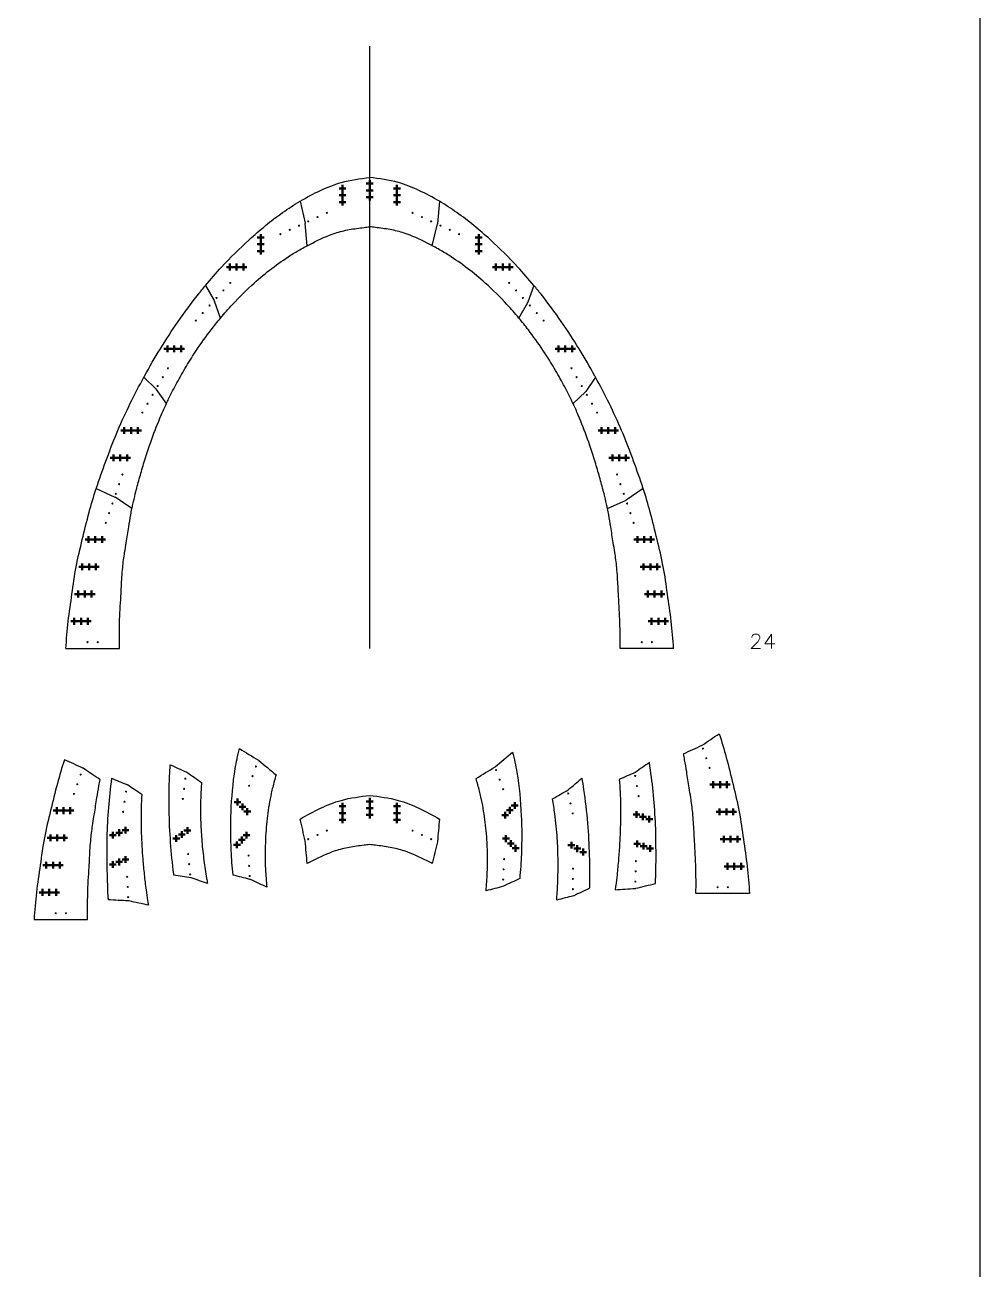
# Model space of a CAD drawing. Header units: inches. Extents: x -241 to 12541, y -1696 to 1281.
# Drawn here: x 5038 to 5599, y -174 to 561 of the extents above; entities that cross this region are included whole.
import ezdxf

# ---------------------------------------------------------------- set-up
doc = ezdxf.new("R2010")
doc.units = ezdxf.units.IN
doc.header["$MEASUREMENT"] = 0
doc.header["$PDMODE"] = 2
doc.header["$PDSIZE"] = 2
for name, color, linetype, lineweight in [('Annotation', 7, 'Continuous', 9), ('Drilling', 3, 'Continuous', 13), ('Engrave', 4, 'Continuous', 50)]:
    doc.layers.add(name, color=color, linetype=linetype, lineweight=lineweight)

# ---------------------------------------------------------------- blocks, each defined once
blk = doc.blocks.new('*U1854')
at = {"layer": 'Engrave'}
blk.add_point((0, 0), dxfattribs=at)
blk = doc.blocks.new('*U1855')
at = {"layer": 'Engrave', "color": 0, "linetype": 'ByBlock', "lineweight": -2, "transparency": 16777216}
for p in [(0, 0), (4, 0), (8, 0)]:
    blk.add_blockref('*U1854', p, dxfattribs=at)
blk = doc.blocks.new('*U1856')
at = {"layer": 'Engrave'}
blk.add_point((0, 0), dxfattribs=at)
blk = doc.blocks.new('*U1857')
at = {"layer": 'Engrave', "color": 0, "linetype": 'ByBlock', "lineweight": -2, "transparency": 16777216}
for p in [(0, 0), (4, 0), (8, 0)]:
    blk.add_blockref('*U1856', p, dxfattribs=at)
blk = doc.blocks.new('*U1858')
at = {"layer": 'Engrave'}
blk.add_point((0, 0), dxfattribs=at)
blk = doc.blocks.new('*U1859')
at = {"layer": 'Engrave', "color": 0, "linetype": 'ByBlock', "lineweight": -2, "transparency": 16777216}
for p in [(0, 0), (4, 0), (8, 0)]:
    blk.add_blockref('*U1858', p, dxfattribs=at)
blk = doc.blocks.new('*U1860')
at = {"layer": 'Engrave'}
blk.add_point((0, 0), dxfattribs=at)
blk = doc.blocks.new('*U1861')
at = {"layer": 'Engrave', "color": 0, "linetype": 'ByBlock', "lineweight": -2, "transparency": 16777216}
for p in [(0, 0), (4, 0), (8, 0)]:
    blk.add_blockref('*U1860', p, dxfattribs=at)
blk = doc.blocks.new('*U1862')
at = {"layer": 'Engrave'}
blk.add_point((0, 0), dxfattribs=at)
blk = doc.blocks.new('*U1863')
at = {"layer": 'Engrave', "color": 0, "linetype": 'ByBlock', "lineweight": -2, "transparency": 16777216}
for p in [(0, 0), (4, 0), (8, 0)]:
    blk.add_blockref('*U1862', p, dxfattribs=at)
blk = doc.blocks.new('*U1864')
at = {"layer": 'Engrave'}
blk.add_point((0, 0), dxfattribs=at)
blk = doc.blocks.new('*U1865')
at = {"layer": 'Engrave', "color": 0, "linetype": 'ByBlock', "lineweight": -2, "transparency": 16777216}
for p in [(0, 0), (4, 0), (8, 0)]:
    blk.add_blockref('*U1864', p, dxfattribs=at)
blk = doc.blocks.new('*U1868')
at = {"layer": 'Engrave'}
blk.add_point((0, 0), dxfattribs=at)
blk = doc.blocks.new('*U1869')
at = {"layer": 'Engrave', "color": 0, "linetype": 'ByBlock', "lineweight": -2, "transparency": 16777216}
for p in [(0, 0), (4, 0), (8, 0)]:
    blk.add_blockref('*U1868', p, dxfattribs=at)
blk = doc.blocks.new('*U1870')
at = {"layer": 'Engrave'}
blk.add_point((0, 0), dxfattribs=at)
blk = doc.blocks.new('*U1871')
at = {"layer": 'Engrave', "color": 0, "linetype": 'ByBlock', "lineweight": -2, "transparency": 16777216}
for p in [(0, 0), (4, 0), (8, 0)]:
    blk.add_blockref('*U1870', p, dxfattribs=at)
blk = doc.blocks.new('*U1872')
at = {"layer": 'Engrave'}
blk.add_point((0, 0), dxfattribs=at)
blk = doc.blocks.new('*U1873')
at = {"layer": 'Engrave', "color": 0, "linetype": 'ByBlock', "lineweight": -2, "transparency": 16777216}
for p in [(0, 0), (4, 0), (8, 0)]:
    blk.add_blockref('*U1872', p, dxfattribs=at)
blk = doc.blocks.new('*U1874')
at = {"layer": 'Engrave'}
blk.add_point((0, 0), dxfattribs=at)
blk = doc.blocks.new('*U1875')
at = {"layer": 'Engrave', "color": 0, "linetype": 'ByBlock', "lineweight": -2, "transparency": 16777216}
for p in [(0, 0), (4, 0), (8, 0)]:
    blk.add_blockref('*U1874', p, dxfattribs=at)
blk = doc.blocks.new('*U1876')
at = {"layer": 'Engrave'}
blk.add_point((0, 0), dxfattribs=at)
blk = doc.blocks.new('*U1877')
at = {"layer": 'Engrave', "color": 0, "linetype": 'ByBlock', "lineweight": -2, "transparency": 16777216}
for p in [(0, 0), (4, 0), (8, 0)]:
    blk.add_blockref('*U1876', p, dxfattribs=at)
blk = doc.blocks.new('*U1878')
at = {"layer": 'Engrave'}
blk.add_point((0, 0), dxfattribs=at)
blk = doc.blocks.new('*U1879')
at = {"layer": 'Engrave', "color": 0, "linetype": 'ByBlock', "lineweight": -2, "transparency": 16777216}
for p in [(0, 0), (4, 0), (8, 0)]:
    blk.add_blockref('*U1878', p, dxfattribs=at)
blk = doc.blocks.new('*U1880')
at = {"layer": 'Engrave'}
blk.add_point((0, 0), dxfattribs=at)
blk = doc.blocks.new('*U1881')
at = {"layer": 'Engrave', "color": 0, "linetype": 'ByBlock', "lineweight": -2, "transparency": 16777216}
for p in [(0, 0), (4, 0), (8, 0)]:
    blk.add_blockref('*U1880', p, dxfattribs=at)
blk = doc.blocks.new('*U1882')
at = {"layer": 'Engrave'}
blk.add_point((0, 0), dxfattribs=at)
blk = doc.blocks.new('*U1883')
at = {"layer": 'Engrave', "color": 0, "linetype": 'ByBlock', "lineweight": -2, "transparency": 16777216}
for p in [(0, 0), (4, 0), (8, 0)]:
    blk.add_blockref('*U1882', p, dxfattribs=at)
blk = doc.blocks.new('*U1884')
at = {"layer": 'Engrave'}
blk.add_point((0, 0), dxfattribs=at)
blk = doc.blocks.new('*U1885')
at = {"layer": 'Engrave', "color": 0, "linetype": 'ByBlock', "lineweight": -2, "transparency": 16777216}
for p in [(0, 0), (4, 0), (8, 0)]:
    blk.add_blockref('*U1884', p, dxfattribs=at)
blk = doc.blocks.new('*U1886')
at = {"layer": 'Engrave'}
blk.add_point((0, 0), dxfattribs=at)
blk = doc.blocks.new('*U1887')
at = {"layer": 'Engrave', "color": 0, "linetype": 'ByBlock', "lineweight": -2, "transparency": 16777216}
for p in [(0, 0), (4, 0), (8, 0)]:
    blk.add_blockref('*U1886', p, dxfattribs=at)
blk = doc.blocks.new('*U1888')
at = {"layer": 'Engrave'}
blk.add_point((0, 0), dxfattribs=at)
blk = doc.blocks.new('*U1889')
at = {"layer": 'Engrave', "color": 0, "linetype": 'ByBlock', "lineweight": -2, "transparency": 16777216}
for p in [(0, 0), (4, 0), (8, 0)]:
    blk.add_blockref('*U1888', p, dxfattribs=at)
blk = doc.blocks.new('*U1890')
at = {"layer": 'Engrave'}
blk.add_point((0, 0), dxfattribs=at)
blk = doc.blocks.new('*U1891')
at = {"layer": 'Engrave', "color": 0, "linetype": 'ByBlock', "lineweight": -2, "transparency": 16777216}
for p in [(0, 0), (4, 0), (8, 0)]:
    blk.add_blockref('*U1890', p, dxfattribs=at)
blk = doc.blocks.new('*U1892')
at = {"layer": 'Engrave'}
blk.add_point((0, 0), dxfattribs=at)
blk = doc.blocks.new('*U1893')
at = {"layer": 'Engrave', "color": 0, "linetype": 'ByBlock', "lineweight": -2, "transparency": 16777216}
for p in [(0, 0), (4, 0), (8, 0)]:
    blk.add_blockref('*U1892', p, dxfattribs=at)
blk = doc.blocks.new('*U1894')
at = {"layer": 'Engrave'}
blk.add_point((0, 0), dxfattribs=at)
blk = doc.blocks.new('*U1895')
at = {"layer": 'Engrave', "color": 0, "linetype": 'ByBlock', "lineweight": -2, "transparency": 16777216}
for p in [(0, 0), (4, 0), (8, 0)]:
    blk.add_blockref('*U1894', p, dxfattribs=at)
blk = doc.blocks.new('*U1898')
at = {"layer": 'Engrave'}
blk.add_point((0, 0), dxfattribs=at)
blk = doc.blocks.new('*U1899')
at = {"layer": 'Engrave', "color": 0, "linetype": 'ByBlock', "lineweight": -2, "transparency": 16777216}
for p in [(0, 0), (4, 0), (8, 0)]:
    blk.add_blockref('*U1898', p, dxfattribs=at)
blk = doc.blocks.new('*U1900')
at = {"layer": 'Engrave'}
blk.add_point((0, 0), dxfattribs=at)
blk = doc.blocks.new('*U1901')
at = {"layer": 'Engrave', "color": 0, "linetype": 'ByBlock', "lineweight": -2, "transparency": 16777216}
for p in [(0, 0), (4, 0), (8, 0)]:
    blk.add_blockref('*U1900', p, dxfattribs=at)
blk = doc.blocks.new('*U1902')
at = {"layer": 'Engrave'}
blk.add_point((0, 0), dxfattribs=at)
blk = doc.blocks.new('*U1903')
at = {"layer": 'Engrave', "color": 0, "linetype": 'ByBlock', "lineweight": -2, "transparency": 16777216}
for p in [(0, 0), (4, 0), (8, 0)]:
    blk.add_blockref('*U1902', p, dxfattribs=at)
blk = doc.blocks.new('*U1904')
at = {"layer": 'Engrave'}
blk.add_point((0, 0), dxfattribs=at)
blk = doc.blocks.new('*U1905')
at = {"layer": 'Engrave', "color": 0, "linetype": 'ByBlock', "lineweight": -2, "transparency": 16777216}
for p in [(0, 0), (4, 0), (8, 0)]:
    blk.add_blockref('*U1904', p, dxfattribs=at)
blk = doc.blocks.new('*U1906')
at = {"layer": 'Engrave'}
blk.add_point((0, 0), dxfattribs=at)
blk = doc.blocks.new('*U1907')
at = {"layer": 'Engrave', "color": 0, "linetype": 'ByBlock', "lineweight": -2, "transparency": 16777216}
for p in [(0, 0), (4, 0), (8, 0)]:
    blk.add_blockref('*U1906', p, dxfattribs=at)
blk = doc.blocks.new('*U1908')
at = {"layer": 'Engrave'}
blk.add_point((0, 0), dxfattribs=at)
blk = doc.blocks.new('*U1909')
at = {"layer": 'Engrave', "color": 0, "linetype": 'ByBlock', "lineweight": -2, "transparency": 16777216}
for p in [(0, 0), (4, 0), (8, 0)]:
    blk.add_blockref('*U1908', p, dxfattribs=at)
blk = doc.blocks.new('*U1910')
at = {"layer": 'Engrave'}
blk.add_point((0, 0), dxfattribs=at)
blk = doc.blocks.new('*U1911')
at = {"layer": 'Engrave', "color": 0, "linetype": 'ByBlock', "lineweight": -2, "transparency": 16777216}
for p in [(0, 0), (4, 0), (8, 0)]:
    blk.add_blockref('*U1910', p, dxfattribs=at)
blk = doc.blocks.new('*U1912')
at = {"layer": 'Engrave'}
blk.add_point((0, 0), dxfattribs=at)
blk = doc.blocks.new('*U1913')
at = {"layer": 'Engrave', "color": 0, "linetype": 'ByBlock', "lineweight": -2, "transparency": 16777216}
for p in [(0, 0), (4, 0), (8, 0)]:
    blk.add_blockref('*U1912', p, dxfattribs=at)
blk = doc.blocks.new('*U1914')
at = {"layer": 'Engrave'}
blk.add_point((0, 0), dxfattribs=at)
blk = doc.blocks.new('*U1915')
at = {"layer": 'Engrave', "color": 0, "linetype": 'ByBlock', "lineweight": -2, "transparency": 16777216}
for p in [(0, 0), (4, 0), (8, 0)]:
    blk.add_blockref('*U1914', p, dxfattribs=at)
blk = doc.blocks.new('*U1916')
at = {"layer": 'Engrave'}
blk.add_point((0, 0), dxfattribs=at)
blk = doc.blocks.new('*U1917')
at = {"layer": 'Engrave', "color": 0, "linetype": 'ByBlock', "lineweight": -2, "transparency": 16777216}
for p in [(0, 0), (4, 0), (8, 0)]:
    blk.add_blockref('*U1916', p, dxfattribs=at)
blk = doc.blocks.new('*U1918')
at = {"layer": 'Engrave'}
blk.add_point((0, 0), dxfattribs=at)
blk = doc.blocks.new('*U1919')
at = {"layer": 'Engrave', "color": 0, "linetype": 'ByBlock', "lineweight": -2, "transparency": 16777216}
for p in [(0, 0), (4, 0), (8, 0)]:
    blk.add_blockref('*U1918', p, dxfattribs=at)
blk = doc.blocks.new('*U1920')
at = {"layer": 'Engrave'}
blk.add_point((0, 0), dxfattribs=at)
blk = doc.blocks.new('*U1921')
at = {"layer": 'Engrave', "color": 0, "linetype": 'ByBlock', "lineweight": -2, "transparency": 16777216}
for p in [(0, 0), (4, 0), (8, 0)]:
    blk.add_blockref('*U1920', p, dxfattribs=at)
blk = doc.blocks.new('*U1922')
at = {"layer": 'Engrave'}
blk.add_point((0, 0), dxfattribs=at)
blk = doc.blocks.new('*U1923')
at = {"layer": 'Engrave', "color": 0, "linetype": 'ByBlock', "lineweight": -2, "transparency": 16777216}
for p in [(0, 0), (4, 0), (8, 0)]:
    blk.add_blockref('*U1922', p, dxfattribs=at)
blk = doc.blocks.new('*U1924')
at = {"layer": 'Engrave'}
blk.add_point((0, 0), dxfattribs=at)
blk = doc.blocks.new('*U1925')
at = {"layer": 'Engrave', "color": 0, "linetype": 'ByBlock', "lineweight": -2, "transparency": 16777216}
for p in [(0, 0), (4, 0), (8, 0)]:
    blk.add_blockref('*U1924', p, dxfattribs=at)
blk = doc.blocks.new('*U1926')
at = {"layer": 'Engrave'}
blk.add_point((0, 0), dxfattribs=at)
blk = doc.blocks.new('*U1927')
at = {"layer": 'Engrave', "color": 0, "linetype": 'ByBlock', "lineweight": -2, "transparency": 16777216}
for p in [(0, 0), (4, 0), (8, 0)]:
    blk.add_blockref('*U1926', p, dxfattribs=at)
blk = doc.blocks.new('*U1928')
at = {"layer": 'Engrave'}
blk.add_point((0, 0), dxfattribs=at)
blk = doc.blocks.new('*U1929')
at = {"layer": 'Engrave', "color": 0, "linetype": 'ByBlock', "lineweight": -2, "transparency": 16777216}
for p in [(0, 0), (4, 0), (8, 0)]:
    blk.add_blockref('*U1928', p, dxfattribs=at)
blk = doc.blocks.new('*U1930')
at = {"layer": 'Engrave'}
blk.add_point((0, 0), dxfattribs=at)
blk = doc.blocks.new('*U1931')
at = {"layer": 'Engrave', "color": 0, "linetype": 'ByBlock', "lineweight": -2, "transparency": 16777216}
for p in [(0, 0), (4, 0), (8, 0)]:
    blk.add_blockref('*U1930', p, dxfattribs=at)
blk = doc.blocks.new('*U1932')
at = {"layer": 'Engrave'}
blk.add_point((0, 0), dxfattribs=at)
blk = doc.blocks.new('*U1933')
at = {"layer": 'Engrave', "color": 0, "linetype": 'ByBlock', "lineweight": -2, "transparency": 16777216}
for p in [(0, 0), (4, 0), (8, 0)]:
    blk.add_blockref('*U1932', p, dxfattribs=at)
blk = doc.blocks.new('*U1934')
at = {"layer": 'Engrave'}
blk.add_point((0, 0), dxfattribs=at)
blk = doc.blocks.new('*U1935')
at = {"layer": 'Engrave', "color": 0, "linetype": 'ByBlock', "lineweight": -2, "transparency": 16777216}
for p in [(0, 0), (4, 0), (8, 0)]:
    blk.add_blockref('*U1934', p, dxfattribs=at)
blk = doc.blocks.new('*U1936')
at = {"layer": 'Engrave'}
blk.add_point((0, 0), dxfattribs=at)
blk = doc.blocks.new('*U1937')
at = {"layer": 'Engrave', "color": 0, "linetype": 'ByBlock', "lineweight": -2, "transparency": 16777216}
for p in [(0, 0), (4, 0), (8, 0)]:
    blk.add_blockref('*U1936', p, dxfattribs=at)
blk = doc.blocks.new('*U1938')
at = {"layer": 'Engrave'}
blk.add_point((0, 0), dxfattribs=at)
blk = doc.blocks.new('*U1939')
at = {"layer": 'Engrave', "color": 0, "linetype": 'ByBlock', "lineweight": -2, "transparency": 16777216}
for p in [(0, 0), (4, 0), (8, 0)]:
    blk.add_blockref('*U1938', p, dxfattribs=at)
blk = doc.blocks.new('*U1940')
at = {"layer": 'Engrave'}
blk.add_point((0, 0), dxfattribs=at)
blk = doc.blocks.new('*U1941')
at = {"layer": 'Engrave', "color": 0, "linetype": 'ByBlock', "lineweight": -2, "transparency": 16777216}
for p in [(0, 0), (4, 0), (8, 0)]:
    blk.add_blockref('*U1940', p, dxfattribs=at)

msp = doc.modelspace()

# ---------------------------------------------------------------- linework, layer by layer
for p, q in [((5598.96143, 1062.89597), (5598.96143, -174.1599)), ((5240.66609, 194.83764), (5240.66609, 548.57224)), ((5199.77927, 457.47771), (5202.82119, 444.64599)), ((5281.5529, 457.47771), (5280.48071, 444.33402)), ((5202.82119, 444.64599), (5202.84484, 444.49663)), ((5203.91703, 431.35293), (5202.84484, 444.49663)), ((5277.41514, 431.35293), (5280.45706, 444.18465)), ((5280.48071, 444.33402), (5280.45706, 444.18465)), ((5144.27697, 408.03549), (5149.38206, 399.19321)), ((5337.05521, 408.03549), (5333.59306, 398.14774)), ((5149.38206, 399.19321), (5149.62675, 398.80869)), ((5153.0889, 388.92094), (5149.62675, 398.80869)), ((5328.24328, 388.92094), (5333.51349, 397.97516)), ((5333.51349, 397.97516), (5333.59306, 398.14774)), ((5108.06393, 354.11765), (5115.35991, 347.10746)), ((5373.26825, 354.11765), (5367.48571, 345.81487)), ((5115.35991, 347.10746), (5115.48766, 346.95789)), ((5121.2702, 338.6551), (5115.48766, 346.95789)), ((5360.06198, 338.6551), (5367.35795, 345.66529)), ((5367.35795, 345.66529), (5367.48571, 345.81487)), ((5080.07804, 288.73851), (5090.98396, 283.77307)), ((5401.25413, 288.73851), (5391.32207, 282.03412)), ((5090.98396, 283.77307), (5091.12908, 283.6918)), ((5101.06113, 276.98741), (5091.12908, 283.6918)), ((5380.27104, 276.98741), (5391.17696, 281.95285)), ((5391.17696, 281.95285), (5391.32207, 282.03412)), ((5062.23636, 194.83764), (5093.69759, 194.83764)), ((5419.09582, 194.83764), (5387.63458, 194.83764))]:
    msp.add_line(p, q)
for points, knots in [([(5199.77927, 457.47771), (5203.67552, 459.78569), (5211.52213, 463.9509), (5225.06146, 469.43739), (5235.02403, 470.6958), (5240.66275, 471.40804)], [306.700317388, 306.700317388, 306.700317388, 306.700317388, 320.271558645, 333.282579158, 350.250200525, 350.250200525, 350.250200525, 350.250200525]), ([(5281.5529, 457.47771), (5277.65665, 459.78569), (5269.81005, 463.9509), (5256.27072, 469.43739), (5246.30814, 470.6958), (5240.66942, 471.40804)], [306.700317388, 306.700317388, 306.700317388, 306.700317388, 320.271558645, 333.282579158, 350.250200525, 350.250200525, 350.250200525, 350.250200525]), ([(5144.27697, 408.03549), (5147.33354, 411.71741), (5155.46394, 421.02603), (5170.25233, 435.6984), (5185.76185, 448.56098), (5196.27743, 455.40337), (5199.77927, 457.47771)], [232.065204778, 232.065204778, 232.065204778, 232.065204778, 246.416893489, 269.121656611, 294.502865272, 306.700317388, 306.700317388, 306.700317388, 306.700317388]), ([(5337.05521, 408.03549), (5333.99863, 411.71741), (5325.86824, 421.02603), (5311.07985, 435.6984), (5295.57033, 448.56098), (5285.05474, 455.40337), (5281.5529, 457.47771)], [232.065204778, 232.065204778, 232.065204778, 232.065204778, 246.416893489, 269.121656611, 294.502865272, 306.700317388, 306.700317388, 306.700317388, 306.700317388]), ([(5203.91703, 431.35293), (5204.93609, 431.896), (5205.96207, 432.42969), (5211.37538, 435.18364), (5215.82169, 437.23917), (5221.72167, 439.1808), (5223.08609, 439.57468), (5225.85743, 440.26372), (5227.26187, 440.56128), (5231.52221, 441.34935), (5234.42518, 441.73488), (5238.45982, 442.21028), (5239.56124, 442.33406), (5240.66609, 442.45784)], [276.085583828, 276.085583828, 276.085583828, 276.085583828, 279.585374141, 279.585374141, 294.433615271, 294.433615271, 298.875085525, 298.875085525, 303.31655578, 303.31655578, 312.199496289, 312.199496289, 315.514728217, 315.514728217, 315.514728217, 315.514728217]), ([(5277.41514, 431.35293), (5276.39609, 431.896), (5275.37011, 432.42969), (5269.9568, 435.18364), (5265.51049, 437.23917), (5259.61051, 439.1808), (5258.24608, 439.57468), (5255.47474, 440.26372), (5254.07031, 440.56128), (5249.80997, 441.34935), (5246.907, 441.73488), (5242.87236, 442.21028), (5241.77094, 442.33406), (5240.66609, 442.45784)], [276.085583828, 276.085583828, 276.085583828, 276.085583828, 279.585374141, 279.585374141, 294.433615271, 294.433615271, 298.875085525, 298.875085525, 303.31655578, 303.31655578, 312.199496289, 312.199496289, 315.514728217, 315.514728217, 315.514728217, 315.514728217]), ([(5153.0889, 388.92094), (5155.34959, 391.63229), (5157.67688, 394.28618), (5164.12572, 401.25059), (5168.37611, 405.44142), (5176.16966, 412.41287), (5179.63182, 415.28785), (5186.77289, 420.75619), (5190.44969, 423.34518), (5196.29354, 427.04372), (5198.38778, 428.28998), (5201.6404, 430.12323), (5202.77436, 430.74398), (5203.91703, 431.35293)], [208.702376929, 208.702376929, 208.702376929, 208.702376929, 219.389578066, 219.389578066, 237.456801127, 237.456801127, 251.096967069, 251.096967069, 264.737133011, 264.737133011, 272.161253576, 272.161253576, 276.085583828, 276.085583828, 276.085583828, 276.085583828]), ([(5328.24328, 388.92094), (5325.98258, 391.63229), (5323.65529, 394.28618), (5317.20645, 401.25059), (5312.95607, 405.44142), (5305.16251, 412.41287), (5301.70036, 415.28785), (5294.55928, 420.75619), (5290.88248, 423.34518), (5285.03864, 427.04372), (5282.94439, 428.28998), (5279.69178, 430.12323), (5278.55781, 430.74398), (5277.41514, 431.35293)], [208.702376929, 208.702376929, 208.702376929, 208.702376929, 219.389578066, 219.389578066, 237.456801127, 237.456801127, 251.096967069, 251.096967069, 264.737133011, 264.737133011, 272.161253576, 272.161253576, 276.085583828, 276.085583828, 276.085583828, 276.085583828]), ([(5108.06393, 354.11765), (5108.19565, 354.35777), (5111.29994, 360.00384), (5117.72325, 371.09423), (5128.19861, 387.16882), (5137.26546, 399.42707), (5142.8521, 406.3191), (5144.27697, 408.03549)], [167.02459459, 167.02459459, 167.02459459, 167.02459459, 167.846144492, 186.352272597, 205.459506901, 225.37494757, 232.065204778, 232.065204778, 232.065204778, 232.065204778]), ([(5373.26825, 354.11765), (5373.13652, 354.35777), (5370.03224, 360.00384), (5363.60892, 371.09423), (5353.13356, 387.16882), (5344.06672, 399.42707), (5338.48007, 406.3191), (5337.05521, 408.03549)], [167.02459459, 167.02459459, 167.02459459, 167.02459459, 167.846144492, 186.352272597, 205.459506901, 225.37494757, 232.065204778, 232.065204778, 232.065204778, 232.065204778]), ([(5121.2702, 338.6551), (5121.71036, 339.59234), (5122.15742, 340.52644), (5124.14699, 344.6059), (5125.75926, 347.72029), (5129.224, 354.0993), (5131.08115, 357.36163), (5134.9313, 363.79284), (5136.92693, 366.96214), (5141.70249, 374.11925), (5144.54026, 378.07303), (5149.31819, 384.30061), (5151.1798, 386.63127), (5153.0889, 388.92094)], [148.556415698, 148.556415698, 148.556415698, 148.556415698, 151.691876826, 151.691876826, 162.295503666, 162.295503666, 173.625705687, 173.625705687, 184.955907708, 184.955907708, 199.677304618, 199.677304618, 208.702376929, 208.702376929, 208.702376929, 208.702376929]), ([(5360.06198, 338.6551), (5359.62182, 339.59234), (5359.17476, 340.52644), (5357.18519, 344.6059), (5355.57292, 347.72029), (5352.10818, 354.0993), (5350.25103, 357.36163), (5346.40088, 363.79284), (5344.40524, 366.96214), (5339.62968, 374.11925), (5336.79191, 378.07303), (5332.01398, 384.30061), (5330.15238, 386.63127), (5328.24328, 388.92094)], [148.556415698, 148.556415698, 148.556415698, 148.556415698, 151.691876826, 151.691876826, 162.295503666, 162.295503666, 173.625705687, 173.625705687, 184.955907708, 184.955907708, 199.677304618, 199.677304618, 208.702376929, 208.702376929, 208.702376929, 208.702376929]), ([(5080.07804, 288.73851), (5080.30577, 289.43904), (5082.30563, 295.51787), (5086.43871, 306.92353), (5092.65316, 323.03294), (5099.92184, 338.79088), (5105.30163, 349.08218), (5108.06393, 354.11765)], [95.804487101, 95.804487101, 95.804487101, 95.804487101, 98.01390838, 114.99905507, 132.195855849, 149.79613957, 167.02459459, 167.02459459, 167.02459459, 167.02459459]), ([(5401.25413, 288.73851), (5401.0264, 289.43904), (5399.02655, 295.51787), (5394.89346, 306.92353), (5388.67902, 323.03294), (5381.41033, 338.79088), (5376.03055, 349.08218), (5373.26825, 354.11765)], [95.804487101, 95.804487101, 95.804487101, 95.804487101, 98.01390838, 114.99905507, 132.195855849, 149.79613957, 167.02459459, 167.02459459, 167.02459459, 167.02459459]), ([(5101.06113, 276.98741), (5101.2381, 277.84292), (5101.42112, 278.69756), (5102.061, 281.59348), (5102.54388, 283.63119), (5103.78578, 288.61457), (5104.56905, 291.55814), (5106.20216, 297.42249), (5107.05523, 300.34408), (5109.42804, 308.11825), (5111.00464, 312.95292), (5114.41152, 322.51584), (5116.24685, 327.24575), (5119.21259, 334.17254), (5120.22182, 336.42274), (5121.2702, 338.6551)], [83.075627879, 83.075627879, 83.075627879, 83.075627879, 85.725760375, 85.725760375, 92.058850409, 92.058850409, 101.238720861, 101.238720861, 110.418591314, 110.418591314, 125.753420651, 125.753420651, 141.088249987, 141.088249987, 148.556415698, 148.556415698, 148.556415698, 148.556415698]), ([(5380.27104, 276.98741), (5380.09408, 277.84292), (5379.91106, 278.69756), (5379.27118, 281.59348), (5378.78829, 283.63119), (5377.54639, 288.61457), (5376.76313, 291.55814), (5375.13002, 297.42249), (5374.27695, 300.34408), (5371.90414, 308.11825), (5370.32754, 312.95292), (5366.92066, 322.51584), (5365.08532, 327.24575), (5362.11959, 334.17254), (5361.11036, 336.42274), (5360.06198, 338.6551)], [83.075627879, 83.075627879, 83.075627879, 83.075627879, 85.725760375, 85.725760375, 92.058850409, 92.058850409, 101.238720861, 101.238720861, 110.418591314, 110.418591314, 125.753420651, 125.753420651, 141.088249987, 141.088249987, 148.556415698, 148.556415698, 148.556415698, 148.556415698]), ([(5062.23636, 194.83764), (5062.63863, 200.17935), (5063.44539, 210.89226), (5065.9422, 226.83501), (5067.98604, 242.97102), (5071.97295, 258.86015), (5075.61494, 274.23497), (5078.58296, 284.13941), (5080.07804, 288.73851)], [0, 0, 0, 0, 16.062838512, 32.214313996, 48.397751418, 64.806060546, 81.299382002, 95.804487101, 95.804487101, 95.804487101, 95.804487101]), ([(5419.09582, 194.83764), (5418.69355, 200.17935), (5417.88678, 210.89226), (5415.38997, 226.83501), (5413.34613, 242.97102), (5409.35923, 258.86015), (5405.71724, 274.23497), (5402.74921, 284.13941), (5401.25413, 288.73851)], [0, 0, 0, 0, 16.062838512, 32.214313996, 48.397751418, 64.806060546, 81.299382002, 95.804487101, 95.804487101, 95.804487101, 95.804487101]), ([(5093.69759, 194.83764), (5093.68447, 197.53548), (5093.67148, 200.22723), (5093.69319, 205.23683), (5093.72173, 207.55643), (5093.8554, 212.48977), (5093.97526, 215.10966), (5094.25522, 220.37036), (5094.41461, 223.00856), (5094.66506, 227.51228), (5094.75877, 229.36996), (5094.95233, 233.0681), (5095.05311, 234.91109), (5095.29682, 238.63374), (5095.44087, 240.51294), (5095.76559, 243.86774), (5095.93485, 245.3448), (5096.32381, 248.30795), (5096.541, 249.79198), (5097.05811, 253.14819), (5097.36498, 255.02247), (5097.92379, 258.48087), (5098.17336, 260.06312), (5098.66403, 263.215), (5098.90726, 264.78736), (5099.5336, 268.72088), (5099.92486, 271.07561), (5100.58095, 274.60789), (5100.8152, 275.79849), (5101.06113, 276.98741)], [0.025791351, 0.025791351, 0.025791351, 0.025791351, 8.116117494, 8.116117494, 15.121919372, 15.121919372, 23.053649902, 23.053649902, 30.985380432, 30.985380432, 36.544977309, 36.544977309, 42.104574186, 42.104574186, 47.822507118, 47.822507118, 52.367408496, 52.367408496, 56.912309874, 56.912309874, 62.620683013, 62.620683013, 67.399485411, 67.399485411, 72.17828781, 72.17828781, 79.392670341, 79.392670341, 83.075627879, 83.075627879, 83.075627879, 83.075627879]), ([(5387.63458, 194.83764), (5387.64771, 197.53548), (5387.6607, 200.22723), (5387.63899, 205.23683), (5387.61045, 207.55643), (5387.47677, 212.48977), (5387.35692, 215.10966), (5387.07696, 220.37036), (5386.91757, 223.00856), (5386.66711, 227.51228), (5386.5734, 229.36996), (5386.37985, 233.0681), (5386.27906, 234.91109), (5386.03535, 238.63374), (5385.8913, 240.51294), (5385.56659, 243.86774), (5385.39732, 245.3448), (5385.00837, 248.30795), (5384.79117, 249.79198), (5384.27407, 253.14819), (5383.9672, 255.02247), (5383.40838, 258.48087), (5383.15881, 260.06312), (5382.66814, 263.215), (5382.42492, 264.78736), (5381.79858, 268.72088), (5381.40731, 271.07561), (5380.75122, 274.60789), (5380.51698, 275.79849), (5380.27104, 276.98741)], [0.025791351, 0.025791351, 0.025791351, 0.025791351, 8.116117494, 8.116117494, 15.121919372, 15.121919372, 23.053649902, 23.053649902, 30.985380432, 30.985380432, 36.544977309, 36.544977309, 42.104574186, 42.104574186, 47.822507118, 47.822507118, 52.367408496, 52.367408496, 56.912309874, 56.912309874, 62.620683013, 62.620683013, 67.399485411, 67.399485411, 72.17828781, 72.17828781, 79.392670341, 79.392670341, 83.075627879, 83.075627879, 83.075627879, 83.075627879]), ([(5424.86123, 133.07239), (5425.10716, 131.88347), (5425.3414, 130.69286), (5425.9975, 127.16059), (5426.38876, 124.80585), (5427.0151, 120.87233), (5427.25833, 119.29997), (5427.749, 116.14809), (5427.99856, 114.56584), (5428.55738, 111.10745), (5428.86425, 109.23317), (5429.38136, 105.87695), (5429.59855, 104.39292), (5429.9875, 101.42978), (5430.15677, 99.95272), (5430.48149, 96.59792), (5430.62553, 94.71872), (5430.86925, 90.99607), (5430.97003, 89.15308), (5431.16358, 85.45494), (5431.2573, 83.59725), (5431.50775, 79.09353), (5431.66714, 76.45534), (5431.9471, 71.19463), (5432.06696, 68.57474), (5432.20063, 63.6414), (5432.22917, 61.3218), (5432.25088, 56.3122), (5432.23789, 53.62045), (5432.22476, 50.92261), (5442.71184, 50.92261), (5453.19892, 50.92261), (5463.686, 50.92261), (5463.28373, 56.26433), (5462.47696, 66.97724), (5459.98015, 82.91999), (5457.93632, 99.056), (5453.94941, 114.94513), (5450.30742, 130.31995), (5447.3394, 140.22439), (5445.84431, 144.82349), (5442.53363, 142.58869), (5439.22294, 140.35389), (5435.91226, 138.1191), (5435.86389, 138.09201), (5435.81551, 138.06492), (5435.76714, 138.03783), (5432.13184, 136.38268), (5428.49653, 134.72754), (5424.86123, 133.07239)], [0, 0, 0, 0, 3.682957538, 3.682957538, 10.897340069, 10.897340069, 15.676142467, 15.676142467, 20.454944866, 20.454944866, 26.163318005, 26.163318005, 30.708219383, 30.708219383, 35.253120761, 35.253120761, 40.971053693, 40.971053693, 46.53065057, 46.53065057, 52.090247447, 52.090247447, 60.021977977, 60.021977977, 67.953708507, 67.953708507, 74.959510385, 74.959510385, 83.049836528, 83.049836528, 83.049836528, 84.049836528, 84.049836528, 84.049836528, 100.11267504, 116.264150524, 132.447587947, 148.855897074, 165.34921853, 179.854323629, 179.854323629, 179.854323629, 180.854323629, 180.854323629, 180.854323629, 181.854323629, 181.854323629, 181.854323629, 182.854323629, 182.854323629, 182.854323629, 182.854323629]), ([(5170.31515, 59.27271), (5170.46371, 59.24089), (5170.61226, 59.20906), (5170.76082, 59.17724), (5173.91891, 57.68682), (5177.077, 56.1964), (5180.23509, 54.70598), (5179.88955, 58.21921), (5179.63168, 61.73956), (5179.19459, 71.2211), (5179.19105, 77.19009), (5179.6925, 87.63467), (5180.07341, 92.11874), (5181.18799, 101.04373), (5181.92328, 105.48006), (5183.3886, 112.23895), (5183.97013, 114.60556), (5184.94624, 118.20938), (5185.29964, 119.45289), (5185.66755, 120.69432), (5182.29517, 123.5139), (5178.92279, 126.33347), (5175.55042, 129.15304), (5175.50941, 129.18236), (5175.4684, 129.21167), (5175.42739, 129.24099), (5171.6684, 131.51979), (5167.90942, 133.79859), (5164.15043, 136.07739), (5163.17122, 132.12683), (5160.66782, 119.83338), (5158.94964, 99.75755), (5159.02692, 78.92563), (5159.95433, 66.60112), (5160.43295, 61.8398), (5163.72702, 60.9841), (5167.02109, 60.12841), (5170.31515, 59.27271)], [0, 0, 0, 0, 1, 1, 1, 2, 2, 2, 12.687201137, 12.687201137, 30.754424198, 30.754424198, 44.39459014, 44.39459014, 58.034756082, 58.034756082, 65.458876647, 65.458876647, 69.383206899, 69.383206899, 69.383206899, 70.383206899, 70.383206899, 70.383206899, 71.383206899, 71.383206899, 71.383206899, 72.383206899, 72.383206899, 72.383206899, 84.580659016, 109.961867677, 132.666630799, 147.01831951, 147.01831951, 147.01831951, 148.01831951, 148.01831951, 148.01831951, 148.01831951]), ([(5319.2964, 55.2901), (5322.44421, 56.80212), (5325.59201, 58.31414), (5328.73982, 59.82616), (5329.18581, 64.59064), (5330.02877, 76.92122), (5329.96334, 97.75318), (5328.10766, 117.81677), (5325.52011, 130.09278), (5324.51386, 134.03654), (5321.16088, 131.19393), (5317.80789, 128.35132), (5314.45491, 125.50871), (5314.4141, 125.47912), (5314.3733, 125.44952), (5314.33249, 125.41992), (5310.5892, 123.11542), (5306.84591, 120.81093), (5303.10262, 118.50643), (5303.47903, 117.26755), (5303.84094, 116.02649), (5304.84172, 112.42944), (5305.43945, 110.06687), (5306.95103, 103.31818), (5307.7167, 98.88698), (5308.89239, 89.96984), (5309.30401, 85.48848), (5309.877, 75.04759), (5309.91435, 69.07871), (5309.54223, 59.5944), (5309.30848, 56.07237), (5308.98702, 52.55685), (5312.36403, 53.44606), (5315.74104, 54.33526), (5319.11805, 55.22447), (5319.1775, 55.24635), (5319.23695, 55.26822), (5319.2964, 55.2901)], [0, 0, 0, 0, 1, 1, 1, 15.351688711, 38.056451833, 63.437660494, 75.635112611, 75.635112611, 75.635112611, 76.635112611, 76.635112611, 76.635112611, 77.635112611, 77.635112611, 77.635112611, 78.635112611, 78.635112611, 78.635112611, 82.559442863, 82.559442863, 89.983563428, 89.983563428, 103.62372937, 103.62372937, 117.263895312, 117.263895312, 135.331118372, 135.331118372, 146.01831951, 146.01831951, 146.01831951, 147.01831951, 147.01831951, 147.01831951, 148.01831951, 148.01831951, 148.01831951, 148.01831951]), ([(5082.39674, 117.7954), (5082.1508, 116.60648), (5081.91656, 115.41587), (5081.26047, 111.8836), (5080.86921, 109.52886), (5080.24286, 105.59534), (5079.99964, 104.02298), (5079.50897, 100.8711), (5079.2594, 99.28885), (5078.70058, 95.83046), (5078.39371, 93.95618), (5077.87661, 90.59997), (5077.65941, 89.11593), (5077.27046, 86.15279), (5077.10119, 84.67573), (5076.77648, 81.32093), (5076.63243, 79.44173), (5076.38872, 75.71908), (5076.28793, 73.87609), (5076.09438, 70.17795), (5076.00067, 68.32026), (5075.75021, 63.81654), (5075.59082, 61.17835), (5075.31087, 55.91764), (5075.19101, 53.29775), (5075.05733, 48.36441), (5075.0288, 46.04481), (5075.00708, 41.03521), (5075.02007, 38.34346), (5075.0332, 35.64562), (5064.54612, 35.64562), (5054.05904, 35.64562), (5043.57196, 35.64562), (5043.97424, 40.98734), (5044.781, 51.70025), (5047.27781, 67.643), (5049.32165, 83.77901), (5053.30856, 99.66814), (5056.95054, 115.04296), (5059.91857, 124.9474), (5061.41365, 129.5465), (5065.04895, 127.89135), (5068.68426, 126.2362), (5072.31956, 124.58106), (5072.36794, 124.55397), (5072.41631, 124.52688), (5072.46468, 124.49979), (5075.77537, 122.26499), (5079.08605, 120.0302), (5082.39674, 117.7954)], [0, 0, 0, 0, 3.682957538, 3.682957538, 10.897340069, 10.897340069, 15.676142467, 15.676142467, 20.454944866, 20.454944866, 26.163318005, 26.163318005, 30.708219383, 30.708219383, 35.253120761, 35.253120761, 40.971053693, 40.971053693, 46.53065057, 46.53065057, 52.090247447, 52.090247447, 60.021977977, 60.021977977, 67.953708507, 67.953708507, 74.959510385, 74.959510385, 83.049836528, 83.049836528, 83.049836528, 84.049836528, 84.049836528, 84.049836528, 100.11267504, 116.264150524, 132.447587947, 148.855897074, 165.34921853, 179.854323629, 179.854323629, 179.854323629, 180.854323629, 180.854323629, 180.854323629, 181.854323629, 181.854323629, 181.854323629, 182.854323629, 182.854323629, 182.854323629, 182.854323629]), ([(5135.67635, 60.24301), (5135.74004, 60.22739), (5135.80372, 60.21178), (5135.8674, 60.19617), (5139.04823, 59.0749), (5142.22905, 57.95363), (5145.40988, 56.83236), (5145.21993, 57.85024), (5145.03743, 58.8696), (5144.27053, 63.34311), (5143.76086, 66.81284), (5142.84879, 74.01453), (5142.45153, 77.74735), (5141.82185, 85.21647), (5141.59134, 88.95464), (5141.28907, 97.55341), (5141.28414, 102.42016), (5141.52656, 110.26571), (5141.67694, 113.24479), (5141.8898, 116.21833), (5139.02839, 118.22013), (5136.16698, 120.22194), (5133.30557, 122.22375), (5133.16452, 122.28018), (5133.02346, 122.3366), (5132.8824, 122.39303), (5129.77989, 123.79215), (5126.67739, 125.19127), (5123.57488, 126.59039), (5123.42037, 124.365), (5122.90941, 115.50782), (5122.70658, 100.26212), (5123.58872, 81.09582), (5124.85002, 68.3418), (5125.62674, 61.9456), (5125.66001, 61.67375), (5128.99879, 61.19684), (5132.33757, 60.71992), (5135.67635, 60.24301)], [0, 0, 0, 0, 1, 1, 1, 2, 2, 2, 5.135461128, 5.135461128, 15.739087967, 15.739087967, 27.069289988, 27.069289988, 38.399492009, 38.399492009, 53.12088892, 53.12088892, 62.145961231, 62.145961231, 62.145961231, 63.145961231, 63.145961231, 63.145961231, 64.145961231, 64.145961231, 64.145961231, 65.145961231, 65.145961231, 65.145961231, 71.836218438, 91.751659107, 110.858893411, 129.365021517, 130.186571418, 130.186571418, 130.186571418, 131.186571418, 131.186571418, 131.186571418, 131.186571418]), ([(5396.42991, 122.03873), (5396.48715, 122.07072), (5396.54438, 122.10272), (5396.60162, 122.13471), (5399.36943, 124.06191), (5402.13724, 125.98911), (5404.90506, 127.91631), (5405.74927, 122.23533), (5407.22542, 110.7169), (5408.57706, 93.41605), (5408.81799, 76.15123), (5408.73832, 64.02005), (5408.50552, 57.62496), (5408.47612, 56.88892), (5404.59582, 55.94121), (5400.71551, 54.9935), (5396.8352, 54.04579), (5396.78043, 54.03716), (5396.72567, 54.02853), (5396.6709, 54.0199), (5392.68718, 53.72845), (5388.70347, 53.437), (5384.71975, 53.14555), (5384.85051, 54.00933), (5384.97529, 54.87439), (5385.37961, 57.81247), (5385.63351, 59.89117), (5386.19724, 64.99593), (5386.48361, 68.02844), (5386.98599, 74.09517), (5387.19926, 77.13128), (5387.67031, 85.24584), (5387.86854, 90.32722), (5387.99016, 100.47815), (5387.90938, 105.55101), (5387.53039, 113.07646), (5387.36432, 115.53702), (5387.15534, 117.99443), (5390.24686, 119.34253), (5393.33839, 120.69063), (5396.42991, 122.03873)], [0, 0, 0, 0, 1, 1, 1, 2, 2, 2, 19.22845502, 36.828738741, 54.025539521, 71.01068621, 73.220107489, 73.220107489, 73.220107489, 74.220107489, 74.220107489, 74.220107489, 75.220107489, 75.220107489, 75.220107489, 76.220107489, 76.220107489, 76.220107489, 78.870239985, 78.870239985, 85.203330019, 85.203330019, 94.383200472, 94.383200472, 103.563070924, 103.563070924, 118.897900261, 118.897900261, 134.232729597, 134.232729597, 141.700895308, 141.700895308, 141.700895308, 142.700895308, 142.700895308, 142.700895308, 142.700895308]), ([(5106.99738, 109.0369), (5106.84337, 106.57543), (5106.73233, 104.11177), (5106.52161, 96.57973), (5106.55422, 91.50633), (5106.90266, 81.36065), (5107.21441, 76.28497), (5107.86668, 68.18297), (5108.14775, 65.15238), (5108.78559, 59.09839), (5109.13965, 56.07304), (5109.81733, 50.98215), (5110.11762, 48.90965), (5110.5875, 45.98134), (5110.73158, 45.11928), (5110.88161, 44.25864), (5106.9811, 45.1194), (5103.08058, 45.98015), (5099.18006, 46.84091), (5099.12511, 46.84831), (5099.07017, 46.85572), (5099.01522, 46.86312), (5095.02599, 47.06547), (5091.03675, 47.26782), (5087.04751, 47.47016), (5087.00168, 48.20536), (5086.62602, 54.59366), (5086.27525, 66.72002), (5086.13029, 83.98591), (5087.09495, 101.31265), (5088.31332, 112.86119), (5089.03036, 118.55962), (5092.15124, 117.28095), (5095.27212, 116.00227), (5098.393, 114.7236), (5098.45093, 114.6929), (5098.50887, 114.66219), (5098.5668, 114.63148), (5101.37699, 112.76662), (5104.18719, 110.90176), (5106.99738, 109.0369)], [0, 0, 0, 0, 7.468165711, 7.468165711, 22.802995048, 22.802995048, 38.137824384, 38.137824384, 47.317694837, 47.317694837, 56.497565289, 56.497565289, 62.830655323, 62.830655323, 65.480787819, 65.480787819, 65.480787819, 66.480787819, 66.480787819, 66.480787819, 67.480787819, 67.480787819, 67.480787819, 68.480787819, 68.480787819, 68.480787819, 70.690209099, 87.675355788, 104.872156567, 122.472440288, 139.700895308, 139.700895308, 139.700895308, 140.700895308, 140.700895308, 140.700895308, 141.700895308, 141.700895308, 141.700895308, 142.700895308, 142.700895308, 142.700895308, 142.700895308]), ([(5360.44467, 49.64784), (5363.49774, 51.08089), (5366.55082, 52.51394), (5369.60389, 53.947), (5369.60987, 54.22081), (5369.74452, 60.66259), (5369.72696, 73.47881), (5368.69232, 92.63748), (5366.96933, 107.78687), (5365.57717, 116.54886), (5365.20139, 118.74773), (5362.554, 116.47041), (5359.9066, 114.19309), (5357.25921, 111.91576), (5357.20748, 111.8792), (5357.15575, 111.84264), (5357.10401, 111.80608), (5354.0736, 110.07072), (5351.04318, 108.33537), (5348.01276, 106.60001), (5348.52126, 103.66255), (5348.96813, 100.71334), (5349.99215, 92.93113), (5350.47284, 88.08817), (5351.03004, 79.50215), (5351.17366, 75.75964), (5351.29238, 68.26497), (5351.26956, 64.51113), (5351.0806, 57.25438), (5350.91968, 53.75111), (5350.60296, 49.2234), (5350.52308, 48.19092), (5350.43565, 47.15916), (5353.71018, 47.96684), (5356.98471, 48.77451), (5360.25924, 49.58218), (5360.32105, 49.60406), (5360.38286, 49.62595), (5360.44467, 49.64784)], [0, 0, 0, 0, 1, 1, 1, 1.821549901, 20.327678007, 39.434912311, 59.35035298, 66.040610187, 66.040610187, 66.040610187, 67.040610187, 67.040610187, 67.040610187, 68.040610187, 68.040610187, 68.040610187, 69.040610187, 69.040610187, 69.040610187, 78.065682498, 78.065682498, 92.787079409, 92.787079409, 104.11728143, 104.11728143, 115.447483451, 115.447483451, 126.05111029, 126.05111029, 129.186571418, 129.186571418, 129.186571418, 130.186571418, 130.186571418, 130.186571418, 131.186571418, 131.186571418, 131.186571418, 131.186571418]), ([(5240.66942, 108.63602), (5246.30814, 107.92378), (5256.27072, 106.66538), (5269.81005, 101.17888), (5277.65665, 97.01367), (5281.5529, 94.7057), (5281.19551, 90.32446), (5280.83811, 85.94323), (5280.48071, 81.562), (5280.47283, 81.51221), (5280.46494, 81.46242), (5280.45706, 81.41263), (5279.44308, 77.13539), (5278.42911, 72.85815), (5277.41514, 68.58091), (5276.39609, 69.12398), (5275.37011, 69.65768), (5269.9568, 72.41162), (5265.51049, 74.46715), (5259.61051, 76.40878), (5258.24608, 76.80266), (5255.47474, 77.4917), (5254.07031, 77.78926), (5249.80997, 78.57733), (5246.907, 78.96286), (5242.87236, 79.43826), (5241.77094, 79.56204), (5240.66609, 79.68582), (5239.56124, 79.56204), (5238.45982, 79.43826), (5234.42518, 78.96286), (5231.52221, 78.57733), (5227.26187, 77.78926), (5225.85743, 77.4917), (5223.08609, 76.80266), (5221.72167, 76.40878), (5215.82169, 74.46715), (5211.37538, 72.41162), (5205.96207, 69.65768), (5204.93609, 69.12398), (5203.91703, 68.58091), (5203.55964, 72.96214), (5203.20224, 77.34337), (5202.84484, 81.72461), (5202.83696, 81.7744), (5202.82907, 81.82418), (5202.82119, 81.87397), (5201.80721, 86.15121), (5200.79324, 90.42845), (5199.77927, 94.7057), (5203.67552, 97.01367), (5211.52213, 101.17888), (5225.06146, 106.66538), (5235.02403, 107.92378), (5240.66275, 108.63602)], [0, 0, 0, 0, 16.967621368, 29.978641881, 43.549883137, 43.549883137, 43.549883137, 44.549883137, 44.549883137, 44.549883137, 45.549883137, 45.549883137, 45.549883137, 46.549883137, 46.549883137, 46.549883137, 50.04967345, 50.04967345, 64.89791458, 64.89791458, 69.339384835, 69.339384835, 73.780855089, 73.780855089, 82.663795598, 82.663795598, 85.979027526, 85.979027526, 85.979027526, 89.294259454, 89.294259454, 98.177199963, 98.177199963, 102.618670217, 102.618670217, 107.060140472, 107.060140472, 121.908381602, 121.908381602, 125.408171915, 125.408171915, 125.408171915, 126.408171915, 126.408171915, 126.408171915, 127.408171915, 127.408171915, 127.408171915, 128.408171915, 128.408171915, 128.408171915, 141.979413171, 154.990433684, 171.958055052, 171.958055052, 171.958055052, 171.958055052])]:
    msp.add_open_spline(points, degree=3, knots=knots)
at = {"layer": 'Annotation'}
for points in [[(5464.94509, 201.26784), (5464.94509, 201.66973), (5465.34698, 202.47351), (5465.74886, 202.8754), (5466.55264, 203.27728), (5468.16019, 203.27728), (5468.96397, 202.8754), (5469.36586, 202.47351), (5469.76774, 201.66973), (5469.76774, 200.86596), (5469.36586, 200.06218), (5468.56208, 198.85652), (5464.5432, 194.83764), (5470.16963, 194.83764)], [(5476.59984, 194.83764), (5476.59984, 203.27728), (5472.58096, 197.65085), (5478.60928, 197.65085)]]:
    msp.add_lwpolyline(points, dxfattribs=at)
at = {"layer": 'Drilling'}
for centre in [(5210.02913, 448.16655), (5215.48311, 450.66737), (5265.84907, 450.66737), (5271.30305, 448.16655), (5199.12116, 443.16491), (5204.57514, 445.66573), (5276.75703, 445.66573), (5282.21101, 443.16491), (5188.2132, 438.16328), (5193.66718, 440.6641), (5287.665, 440.6641), (5293.11898, 438.16328), (5154.7603, 405.11641), (5158.81187, 409.54188), (5322.52031, 409.54188), (5326.57188, 405.11641), (5150.70872, 400.69095), (5330.62345, 400.69095), (5142.60557, 391.84001), (5146.65715, 396.26548), (5334.67503, 396.26548), (5338.7266, 391.84001), (5138.554, 387.41455), (5342.77818, 387.41455), (5119.16707, 354.1806), (5122.16707, 359.37676), (5359.16511, 359.37676), (5362.16511, 354.1806), (5116.16707, 348.98445), (5365.16511, 348.98445), (5110.16707, 338.59215), (5113.16707, 343.7883), (5368.16511, 343.7883), (5371.16511, 338.59215), (5107.16707, 333.39599), (5374.16511, 333.39599), (5095.44184, 297.04962), (5385.89034, 297.04962), (5093.49294, 291.37496), (5387.83924, 291.37496), (5089.59514, 280.02563), (5091.54404, 285.70029), (5389.78814, 285.70029), (5391.73704, 280.02563), (5087.64624, 274.35097), (5393.68594, 274.35097), (5085.69734, 268.67631), (5395.63484, 268.67631), (5074.96698, 198.58764), (5080.96698, 198.58764), (5400.3652, 198.58764), (5406.3652, 198.58764), (5436.32722, 136.11061), (5173.88643, 125.56551), (5438.27612, 130.43594), (5440.22502, 124.76128), (5070.93074, 120.83362), (5132.37982, 118.42514), (5171.8413, 119.92481), (5314.8501, 123.45821), (5316.93382, 117.83165), (5396.53591, 119.9983), (5068.98184, 115.15896), (5097.57437, 110.83063), (5131.67479, 112.46671), (5169.79618, 114.28411), (5319.01754, 112.2051), (5397.54732, 114.08416), (5067.03294, 109.48429), (5096.69538, 104.89536), (5130.96976, 106.50827), (5357.2551, 109.74469), (5358.55113, 103.88634), (5398.55874, 108.17003), (5095.81638, 98.9601), (5359.84716, 98.02799), (5215.48311, 87.89535), (5265.84907, 87.89535), (5204.57514, 82.89371), (5210.02913, 85.39453), (5271.30305, 85.39453), (5276.75703, 82.89371), (5134.03828, 74.1782), (5169.55848, 73.25283), (5134.63695, 68.20814), (5169.8687, 67.26085), (5319.53632, 71.1764), (5396.94895, 70.01313), (5098.27851, 60.84871), (5135.23561, 62.23808), (5170.17891, 61.26888), (5318.998, 59.18849), (5319.26716, 65.18244), (5360.01977, 65.55308), (5360.01977, 59.55308), (5396.80854, 64.01477), (5098.55293, 54.85498), (5360.01977, 53.55308), (5396.66814, 58.01642), (5444.95538, 54.67261), (5450.95538, 54.67261), (5098.82735, 48.86126), (5056.30258, 39.39562), (5062.30258, 39.39562)]:
    msp.add_circle(centre, 0.3225, dxfattribs=at)

# ---------------------------------------------------------------- block references
at = {"layer": 'Engrave', "xscale": -1}
for name, p, rotation in [('*U1873', (5224.66609, 457.02933), 270), ('*U1875', (5176.66609, 428.23228), 270), ('*U1917', (5168.7696, 99.0885), 315.4381921127855), ('*U1919', (5224.66609, 94.25731), 270), ('*U1911', (5097.28978, 88.18883), 21.57590897214597), ('*U1913', (5133.603, 87.98271), 35.72636639342623), ('*U1915', (5168.34418, 85.2677), 45.43819211278551), ('*U1909', (5097.25043, 70.96769), 21.57590897214597)]:
    msp.add_blockref(name, p, dxfattribs=dict(at, rotation=rotation))
at = {"layer": 'Engrave'}
for name, p, rotation in [('*U1899', (5240.66609, 459.88063), 90.00000000000001), ('*U1893', (5256.66609, 457.02933), 90.00000000000001), ('*U1895', (5304.66609, 428.23228), 90.00000000000001), ('*U1923', (5240.66609, 97.10861), 90.00000000000001), ('*U1921', (5256.66609, 94.25731), 90.00000000000001), ('*U1927', (5320.14819, 97.01688), 44.95432108996214), ('*U1933', (5397.32642, 97.36852), 339.7046529365038), ('*U1925', (5320.66829, 83.19931), 314.9543210899621), ('*U1929', (5359.0755, 79.33214), 329.9999999999999), ('*U1931', (5397.75062, 80.15256), 339.7046529365038)]:
    msp.add_blockref(name, p, dxfattribs=dict(at, rotation=rotation))
at = {"layer": 'Engrave', "xscale": -1}
for name, p in [('*U1871', (5166.52034, 418.83764)), ('*U1869', (5129.87436, 370.83764)), ('*U1865', (5104.57627, 322.83764)), ('*U1863', (5098.20689, 306.83764)), ('*U1861', (5083.53238, 258.83764)), ('*U1859', (5079.85555, 242.83764)), ('*U1857', (5077.39734, 226.83764)), ('*U1855', (5075.17973, 210.83764)), ('*U1907', (5064.86798, 99.64562)), ('*U1905', (5061.19116, 83.64562)), ('*U1903', (5058.73294, 67.64562)), ('*U1901', (5056.51534, 51.64562))]:
    msp.add_blockref(name, p, dxfattribs=at)
at = {"layer": 'Engrave'}
for name, p in [('*U1891', (5314.81184, 418.83764)), ('*U1889', (5351.45782, 370.83764)), ('*U1887', (5376.75591, 322.83764)), ('*U1885', (5383.12529, 306.83764)), ('*U1883', (5397.7998, 258.83764)), ('*U1881', (5401.47662, 242.83764)), ('*U1879', (5403.93484, 226.83764)), ('*U1877', (5406.15244, 210.83764)), ('*U1941', (5442.38998, 114.92261)), ('*U1939', (5446.0668, 98.92261)), ('*U1937', (5448.52502, 82.92261)), ('*U1935', (5450.74262, 66.92261))]:
    msp.add_blockref(name, p, dxfattribs=at)

doc.saveas('drawing.dxf')
